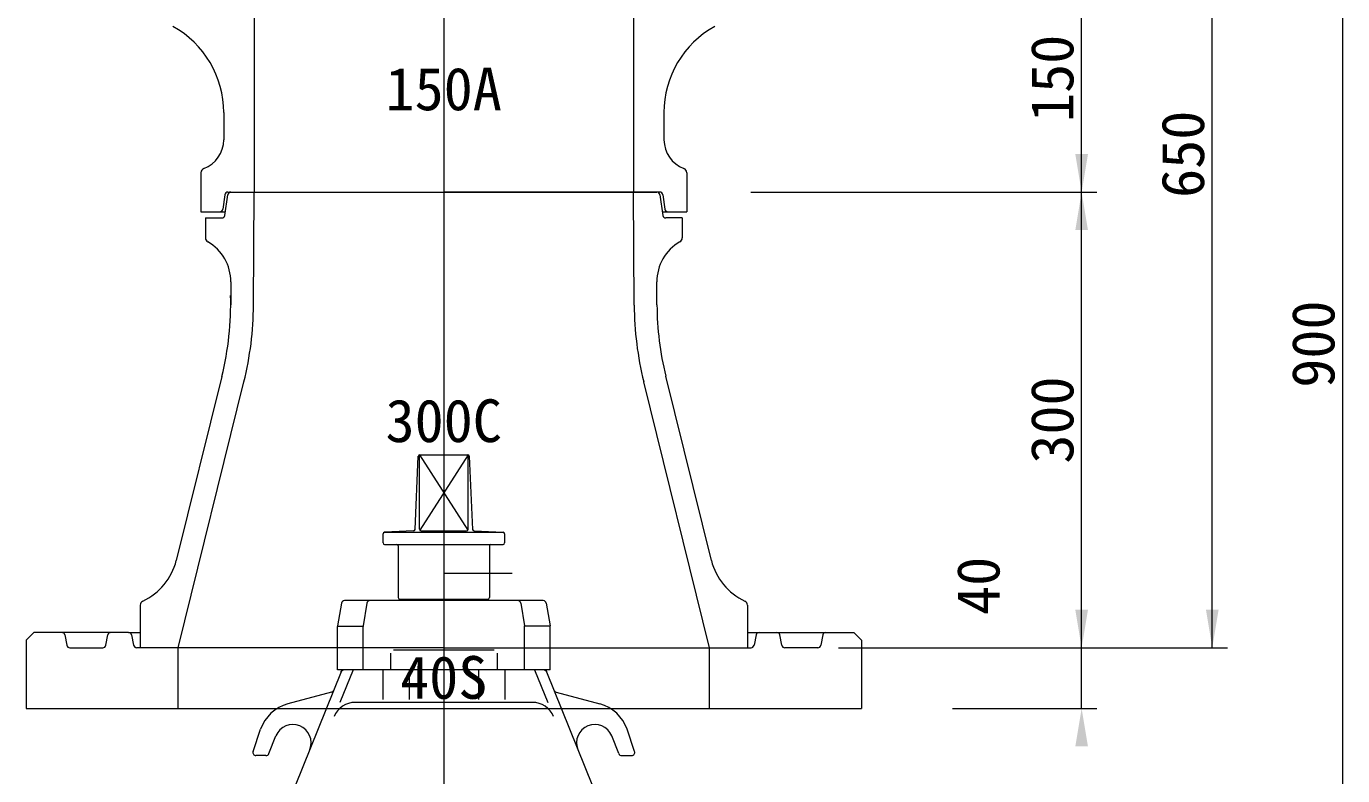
# Model space of a CAD drawing. Units: millimetres, scale not verified. Extents: x -6861 to 6861, y -5221 to 5221.
# Drawn here: x 2948 to 3815, y 1548 to 2042 of the extents above; entities that cross this region are included whole.
import ezdxf
from ezdxf.enums import TextEntityAlignment as Align

# ---------------------------------------------------------------- set-up
doc = ezdxf.new("R2010")
doc.units = ezdxf.units.MM
doc.header["$LTSCALE"] = 20
for name, color, linetype, lineweight in [('0-4_TEMP', 3, 'Continuous', 18), ('0-5_細線', 7, 'Continuous', 18), ('0-6_仕切弁', 7, 'Continuous', 18), ('0-7_寸法', 1, 'Continuous', 18)]:
    doc.layers.add(name, color=color, linetype=linetype, lineweight=lineweight)
doc.layers.add('0-8_注釈', color=1, linetype='Continuous')
doc.styles.add('ＭＳ ゴシック', font='')
doc.styles.get('ＭＳ ゴシック').set_extended_font_data('MS Gothic')

msp = doc.modelspace()

# ---------------------------------------------------------------- linework, layer by layer
at = {"layer": '0-4_TEMP'}
for p, q in [((3222.8, 2132.35), (3222.8, 1969.35)), ((3222.8, 2086.16), (3222.8, 1237.32)), ((3222.8, 1932.35), (3222.8, 1632.35)), ((3222.8, 1784.35), (3222.8, 1132.85))]:
    msp.add_line(p, q, dxfattribs=at)
at = {"layer": '0-5_細線'}
for p, q in [((3097.8, 2082.35), (3097.8, 1932.35)), ((3347.8, 2082.35), (3347.8, 1932.35)), ((3077.8, 1984.68), (3077.8, 1966.71)), ((3367.8, 1984.68), (3367.8, 1966.71)), ((3062.8, 1945.15), (3062.8, 1932.35)), ((3382.8, 1945.15), (3382.8, 1932.35)), ((3062.8, 1932.35), (3062.8, 1919.35)), ((3078.55, 1930.62), (3077.21, 1921.07)), ((3078.55, 1917.06), (3080.55, 1930.64)), ((3080.54, 1932.35), (3222.8, 1932.35)), ((3082.54, 1932.35), (3363.06, 1932.35)), ((3097.43, 1858.01), (3097.8, 1932.35)), ((3365.06, 1932.35), (3222.8, 1932.35)), ((3348.17, 1858.01), (3347.8, 1932.35)), ((3365.05, 1930.64), (3367.05, 1917.06)), ((3367.04, 1930.62), (3368.38, 1921.07)), ((3382.8, 1932.35), (3382.8, 1919.35)), ((3062.8, 1919.35), (3078.89, 1919.35)), ((3366.71, 1919.35), (3382.8, 1919.35)), ((3065.8, 1915.35), (3065.8, 1902.15)), ((3065.8, 1915.35), (3076.57, 1915.35)), ((3379.8, 1915.35), (3369.02, 1915.35)), ((3379.8, 1915.35), (3379.8, 1902.15)), ((3082.5, 1873.3), (3082.43, 1858.09)), ((3363.18, 1858.05), (3363.1, 1873.31)), ((3076.57, 1811.04), (3046.56, 1689.79)), ((3047.8, 1632.35), (3091.13, 1807.43)), ((3397.8, 1632.35), (3354.46, 1807.43)), ((3399.03, 1689.79), (3368.97, 1811.23)), ((3022.8, 1660.38), (3022.8, 1632.35)), ((3422.8, 1660.38), (3422.8, 1632.35)), ((3015.16, 1642.35), (2952.8, 1642.35)), ((2973.12, 1640.74), (2974.48, 1633.95)), ((3000.12, 1633.95), (3001.48, 1640.74)), ((3015.16, 1642.35), (3003.44, 1642.35)), ((3015.16, 1642.35), (3022.8, 1642.35)), ((3017.12, 1640.74), (3018.48, 1633.95)), ((3422.8, 1642.35), (3430.44, 1642.35)), ((3428.48, 1640.74), (3427.12, 1633.95)), ((3430.44, 1642.35), (3442.16, 1642.35)), ((3430.44, 1642.35), (3492.8, 1642.35)), ((3445.48, 1633.95), (3444.12, 1640.74)), ((3472.48, 1640.74), (3471.12, 1633.95)), ((3497.8, 1637.35), (3492.8, 1642.35)), ((2976.44, 1632.35), (2998.16, 1632.35)), ((3222.8, 1632.35), (3020.44, 1632.35)), ((3047.8, 1592.35), (3047.8, 1632.35)), ((3222.8, 1632.35), (3425.16, 1632.35)), ((3397.8, 1592.35), (3397.8, 1632.35)), ((3469.16, 1632.35), (3447.44, 1632.35)), ((3497.8, 1637.35), (3497.8, 1592.35)), ((2947.8, 1592.35), (3497.8, 1592.35))]:
    msp.add_line(p, q, dxfattribs=at)
msp.add_lwpolyline([(2952.8, 1642.35), (2947.8, 1637.35), (2947.8, 1592.35)], dxfattribs=at)
for centre, radius, start, end in [((3012.8, 1984.68), 65, 0, 60.968), ((3432.8, 1984.68), 65, 119.032, 180), ((3057.8, 1966.71), 20, 290.354, 0), ((3387.8, 1966.71), 20, 180, 249.646), ((3065.8, 1945.15), 3, 110.354, 180), ((3379.8, 1945.15), 3, 0, 69.646), ((3080.54, 1930.35), 2, 90, 172.001), ((3082.52, 1930.35), 2, 90, 171.634), ((3363.07, 1930.35), 2, 8.366, 90), ((3365.06, 1930.35), 2, 7.999, 90), ((3075.23, 1921.35), 2, 270, 352.001), ((3076.57, 1917.35), 2, 270, 351.633), ((3369.02, 1917.35), 2, 188.367, 270), ((3370.36, 1921.35), 2, 187.999, 270), ((3068.8, 1902.15), 3, 180, 240.41), ((3052.5, 1873.45), 30, 359.713, 60.41), ((3393.1, 1873.46), 30, 119.608, 180.287), ((3376.8, 1902.15), 3, 299.608, 0), ((2882.43, 1859.09), 200, 346.099, 1.51), ((2882.43, 1859.09), 215, 346.099, 359.713), ((3563.17, 1859.09), 215, 180.287, 193.901), ((3563.17, 1859.05), 200, 180.287, 193.833), ((3007.73, 1699.4), 40, 294.84, 346.099), ((3437.86, 1699.4), 40, 193.901, 245.161), ((3025.8, 1660.38), 3, 114.838, 179.998), ((3419.8, 1660.38), 3, 0.002, 65.162), ((2971.16, 1640.35), 2, 11.309, 90), ((3003.44, 1640.35), 2, 90, 168.691), ((3015.16, 1640.35), 2, 11.309, 90), ((3430.44, 1640.35), 2, 90, 168.691), ((3442.16, 1640.35), 2, 11.309, 90), ((3474.44, 1640.35), 2, 90, 168.691), ((2976.44, 1634.35), 2, 191.309, 270), ((2998.16, 1634.35), 2, 270, 348.691), ((3020.44, 1634.35), 2, 191.309, 270), ((3425.16, 1634.35), 2, 270, 348.691), ((3447.44, 1634.35), 2, 191.309, 270), ((3469.16, 1634.35), 2, 270, 348.691)]:
    msp.add_arc(centre, radius, start, end, dxfattribs=at)
at = {"layer": '0-6_仕切弁'}
for p, q in [((3203.84, 1710.25), (3206, 1758.39)), ((3206.8, 1759.32), (3238.57, 1709.71)), ((3206.8, 1710.35), (3206.8, 1759.32)), ((3207, 1759.35), (3238.59, 1759.35)), ((3238.8, 1759.32), (3207.03, 1709.71)), ((3238.8, 1710.35), (3238.8, 1759.32)), ((3239.59, 1758.39), (3241.76, 1710.25)), ((3202.89, 1709.3), (3183.75, 1708.35)), ((3183.8, 1708.35), (3261.8, 1708.35)), ((3207.8, 1709.35), (3237.8, 1709.35)), ((3242.71, 1709.3), (3261.85, 1708.35)), ((3182.8, 1701.35), (3182.8, 1707.35)), ((3183.8, 1700.35), (3261.8, 1700.35)), ((3262.8, 1707.35), (3262.8, 1701.35)), ((3192.8, 1699.35), (3192.8, 1665.35)), ((3252.8, 1699.35), (3252.8, 1665.35)), ((3222.8, 1681.35), (3267.8, 1681.35)), ((3155.32, 1661.68), (3152.82, 1646.68)), ((3288.3, 1663.35), (3157.3, 1663.35)), ((3172.13, 1661.68), (3169.63, 1646.68)), ((3193.8, 1664.35), (3251.8, 1664.35)), ((3205.47, 1663.35), (3206.05, 1664.35)), ((3239.55, 1664.35), (3240.12, 1663.35)), ((3273.46, 1661.68), (3275.96, 1646.68)), ((3290.27, 1661.68), (3292.77, 1646.68)), ((3152.8, 1646.51), (3169.6, 1646.51)), ((3152.8, 1617.85), (3152.8, 1646.35)), ((3169.6, 1617.85), (3169.6, 1646.35)), ((3292.79, 1646.51), (3275.99, 1646.51)), ((3275.99, 1617.85), (3275.99, 1646.35)), ((3292.8, 1617.85), (3292.8, 1646.35)), ((3189.64, 1630.85), (3255.95, 1630.85)), ((3187.64, 1628.85), (3187.64, 1617.85)), ((3257.95, 1628.85), (3257.95, 1617.85)), ((3155.15, 1616.49), (3111.45, 1508.22)), ((3292.8, 1617.85), (3152.8, 1617.85)), ((3163.01, 1617.85), (3154.33, 1596.35)), ((3155.3, 1617.85), (3155.3, 1617.23)), ((3182.7, 1617.85), (3182.7, 1598.35)), ((3199.88, 1617.85), (3199.88, 1598.35)), ((3245.71, 1617.85), (3245.71, 1598.35)), ((3262.9, 1617.85), (3262.9, 1598.35)), ((3282.59, 1617.85), (3291.26, 1596.35)), ((3290.3, 1617.85), (3290.3, 1617.23)), ((3290.44, 1616.49), (3334.14, 1508.22)), ((3148.88, 1603.09), (3119.99, 1595.35)), ((3281.14, 1596.35), (3164.45, 1596.35)), ((3296.71, 1603.09), (3325.6, 1595.35)), ((3097.13, 1563.99), (3102.11, 1578.61)), ((3348.47, 1563.99), (3343.49, 1578.61)), ((3107.52, 1562.6), (3112.24, 1574.29)), ((3338.08, 1562.6), (3333.36, 1574.29)), ((3105.66, 1561.35), (3099.02, 1561.35)), ((3339.93, 1561.35), (3346.57, 1561.35))]:
    msp.add_line(p, q, dxfattribs=at)
for centre, radius, start, end in [((3207, 1758.35), 1, 90, 177.423), ((3238.59, 1758.35), 1, 2.577, 90), ((3183.8, 1707.35), 1, 90, 180), ((3202.84, 1710.3), 1, 272.859, 357.423), ((3207.8, 1710.35), 1, 180, 270), ((3237.8, 1710.35), 1, 270, 0), ((3242.75, 1710.3), 1, 182.577, 267.141), ((3261.8, 1707.35), 1, 0, 90), ((3183.8, 1701.35), 1, 180, 270), ((3191.8, 1699.35), 1, 0, 90), ((3253.8, 1699.35), 1, 90, 180), ((3261.8, 1701.35), 1, 270, 0), ((3193.8, 1665.35), 1, 180, 270), ((3251.8, 1665.35), 1, 270, 0), ((3157.3, 1661.35), 2, 90, 170.538), ((3174.1, 1661.35), 2, 90, 170.538), ((3271.49, 1661.35), 2, 9.462, 90), ((3288.3, 1661.35), 2, 9.462, 90), ((3154.8, 1646.35), 2, 170.538, 180), ((3171.6, 1646.35), 2, 170.538, 180), ((3273.99, 1646.35), 2, 0, 9.462), ((3290.8, 1646.35), 2, 0, 9.462), ((3153.3, 1617.23), 2, 338.018, 0), ((3121.43, 1658.74), 53.87, 308.956, 310.618), ((3324.17, 1658.74), 53.87, 229.382, 231.044), ((3292.3, 1617.23), 2, 180, 201.982), ((3148.37, 1605.02), 2, 285, 338.018), ((3297.23, 1605.02), 2, 201.982, 255), ((3126.72, 1570.23), 26, 105, 161.197), ((3164.45, 1581.35), 15, 90, 158.018), ((3281.14, 1581.35), 15, 21.982, 90), ((3318.88, 1570.23), 26, 18.803, 75), ((3123.37, 1569.8), 12, 338.018, 158.018), ((3322.23, 1569.8), 12, 21.982, 201.982), ((3099.02, 1563.35), 2, 161.197, 270), ((3105.66, 1563.35), 2, 270, 338.018), ((3339.93, 1563.35), 2, 201.982, 270), ((3346.57, 1563.35), 2, 270, 18.803)]:
    msp.add_arc(centre, radius, start, end, dxfattribs=at)
at = {"layer": '0-7_寸法'}
for p, q in [((3642.89, 1592.35), (3642.89, 2282.35)), ((3728.95, 1632.35), (3728.95, 2282.35)), ((3814.83, 1382.35), (3814.83, 2282.35)), ((3425.06, 1932.35), (3652.89, 1932.35)), ((3425.06, 1932.35), (3652.89, 1932.35)), ((3482.8, 1632.35), (3652.89, 1632.35)), ((3482.8, 1632.35), (3738.95, 1632.35)), ((3482.8, 1632.35), (3652.89, 1632.35)), ((3557.8, 1592.35), (3652.89, 1592.35))]:
    msp.add_line(p, q, dxfattribs=at)
for points in [[(3638.72, 1957.35), (3642.89, 1932.35), (3647.06, 1957.35)], [(3638.72, 1907.35), (3642.89, 1932.35), (3647.06, 1907.35)], [(3638.72, 1657.35), (3642.89, 1632.35), (3647.06, 1657.35)], [(3638.72, 1657.35), (3638.72, 1657.35), (3638.72, 1657.35)], [(3638.72, 1657.35), (3642.89, 1632.35), (3647.06, 1657.35)], [(3724.78, 1657.35), (3728.95, 1632.35), (3733.12, 1657.35)], [(3638.72, 1567.35), (3642.89, 1592.35), (3647.06, 1567.35)]]:
    msp.add_solid(points, dxfattribs=at)

# ---------------------------------------------------------------- texts
at = {"layer": '0-7_寸法', "style": 'ＭＳ ゴシック'}
for s, p in [('150', (3645.93, 1978.55)), ('650', (3731.99, 1928.55)), ('900', (3817.87, 1803.55)), ('300', (3645.93, 1753.55)), ('40', (3597.26, 1653.94))]:
    msp.add_text(s, height=28.15, rotation=90, dxfattribs=at).set_placement(p, align=Align.BOTTOM_LEFT)
at = {"layer": '0-8_注釈', "style": 'ＭＳ ゴシック'}
for s, p in [('150A', (3184.4, 1977.81)), ('300C', (3184.4, 1759.31)), ('40S', (3194, 1590.26))]:
    msp.add_text(s, height=28.15, dxfattribs=at).set_placement(p, align=Align.BOTTOM_LEFT)

doc.saveas('drawing.dxf')
